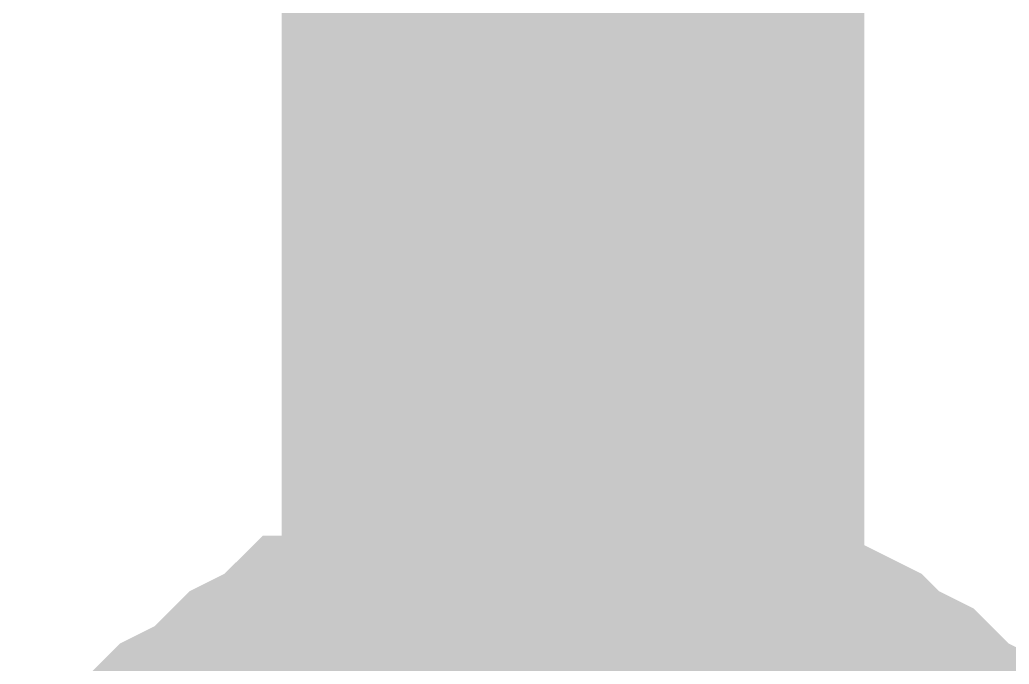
# Model space of a CAD drawing. Header units: inches. Extents: x 0 to 841, y 0 to 594.
# Drawn here: x 606.795 to 608.067, y 508.168 to 508.996 of the extents above; entities that cross this region are included whole.
import ezdxf

# ---------------------------------------------------------------- set-up
doc = ezdxf.new("R2010")
doc.units = ezdxf.units.IN
doc.layers.add('Sheet', color=255, linetype='Continuous')

msp = doc.modelspace()

# ---------------------------------------------------------------- linework, layer by layer
at = {"layer": 'Sheet'}
for points in [[(607.5062, 512.9898, 0.7493, 0.7493, 0), (607.5062, 507.4873, 0.7493, 0.7493, 0)], [(607.5062, 512.4957, 0.2997, 0.2997, 0), (607.5062, 507.4873, 0.2997, 0.2997, 0)], [(606.9447, 508.0039, 0.2997, 0.2997, 0), (606.9672, 508.0263, 0.2997, 0.2997, 0), (606.9896, 508.0488, 0.2997, 0.2997, 0), (607.0121, 508.0712, 0.2997, 0.2997, 0), (607.057, 508.0937, 0.2997, 0.2997, 0), (607.0795, 508.1162, 0.2997, 0.2997, 0), (607.1019, 508.1386, 0.2997, 0.2997, 0), (607.1468, 508.1611, 0.2997, 0.2997, 0), (607.1693, 508.1835, 0.2997, 0.2997, 0), (607.2142, 508.1835, 0.2997, 0.2997, 0), (607.2367, 508.206, 0.2997, 0.2997, 0), (607.2816, 508.206, 0.2997, 0.2997, 0), (607.304, 508.2284, 0.2997, 0.2997, 0), (607.349, 508.2284, 0.2997, 0.2997, 0), (607.3939, 508.2509, 0.2997, 0.2997, 0), (607.4163, 508.2509, 0.2997, 0.2997, 0), (607.4613, 508.2509, 0.2997, 0.2997, 0), (607.5062, 508.2509, 0.2997, 0.2997, 0)], [(606.9447, 508.0039, 0.2997, 0.2997, 0), (606.9672, 508.0263, 0.2997, 0.2997, 0), (606.9896, 508.0488, 0.2997, 0.2997, 0), (607.0121, 508.0712, 0.2997, 0.2997, 0), (607.057, 508.0937, 0.2997, 0.2997, 0), (607.0795, 508.1162, 0.2997, 0.2997, 0), (607.1019, 508.1386, 0.2997, 0.2997, 0), (607.1468, 508.1611, 0.2997, 0.2997, 0), (607.1693, 508.1835, 0.2997, 0.2997, 0), (607.2142, 508.1835, 0.2997, 0.2997, 0), (607.2367, 508.206, 0.2997, 0.2997, 0), (607.2816, 508.206, 0.2997, 0.2997, 0), (607.304, 508.2284, 0.2997, 0.2997, 0), (607.349, 508.2284, 0.2997, 0.2997, 0), (607.3939, 508.2509, 0.2997, 0.2997, 0), (607.4163, 508.2509, 0.2997, 0.2997, 0), (607.4613, 508.2509, 0.2997, 0.2997, 0), (607.5062, 508.2509, 0.2997, 0.2997, 0)], [(606.9447, 508.0039, 0.2997, 0.2997, 0), (606.9672, 508.0263, 0.2997, 0.2997, 0), (606.9896, 508.0488, 0.2997, 0.2997, 0), (607.0121, 508.0712, 0.2997, 0.2997, 0), (607.057, 508.0937, 0.2997, 0.2997, 0), (607.0795, 508.1162, 0.2997, 0.2997, 0), (607.1019, 508.1386, 0.2997, 0.2997, 0), (607.1468, 508.1611, 0.2997, 0.2997, 0), (607.1693, 508.1835, 0.2997, 0.2997, 0), (607.2142, 508.1835, 0.2997, 0.2997, 0), (607.2367, 508.206, 0.2997, 0.2997, 0), (607.2816, 508.206, 0.2997, 0.2997, 0), (607.304, 508.2284, 0.2997, 0.2997, 0), (607.349, 508.2284, 0.2997, 0.2997, 0), (607.3939, 508.2509, 0.2997, 0.2997, 0), (607.4163, 508.2509, 0.2997, 0.2997, 0), (607.4613, 508.2509, 0.2997, 0.2997, 0), (607.5062, 508.2509, 0.2997, 0.2997, 0)], [(606.9447, 508.0039, 0.2997, 0.2997, 0), (606.9672, 508.0263, 0.2997, 0.2997, 0), (606.9896, 508.0488, 0.2997, 0.2997, 0), (607.0121, 508.0712, 0.2997, 0.2997, 0), (607.057, 508.0937, 0.2997, 0.2997, 0), (607.0795, 508.1162, 0.2997, 0.2997, 0), (607.1019, 508.1386, 0.2997, 0.2997, 0), (607.1468, 508.1611, 0.2997, 0.2997, 0), (607.1693, 508.1835, 0.2997, 0.2997, 0), (607.2142, 508.1835, 0.2997, 0.2997, 0), (607.2367, 508.206, 0.2997, 0.2997, 0), (607.2816, 508.206, 0.2997, 0.2997, 0), (607.304, 508.2284, 0.2997, 0.2997, 0), (607.349, 508.2284, 0.2997, 0.2997, 0), (607.3939, 508.2509, 0.2997, 0.2997, 0), (607.4163, 508.2509, 0.2997, 0.2997, 0), (607.4613, 508.2509, 0.2997, 0.2997, 0), (607.5062, 508.2509, 0.2997, 0.2997, 0)], [(606.9447, 508.0039, 0.2997, 0.2997, 0), (606.9672, 508.0263, 0.2997, 0.2997, 0), (606.9896, 508.0488, 0.2997, 0.2997, 0), (607.0121, 508.0712, 0.2997, 0.2997, 0), (607.057, 508.0937, 0.2997, 0.2997, 0), (607.0795, 508.1162, 0.2997, 0.2997, 0), (607.1019, 508.1386, 0.2997, 0.2997, 0), (607.1468, 508.1611, 0.2997, 0.2997, 0), (607.1693, 508.1835, 0.2997, 0.2997, 0), (607.2142, 508.1835, 0.2997, 0.2997, 0), (607.2367, 508.206, 0.2997, 0.2997, 0), (607.2816, 508.206, 0.2997, 0.2997, 0), (607.304, 508.2284, 0.2997, 0.2997, 0), (607.349, 508.2284, 0.2997, 0.2997, 0), (607.3939, 508.2509, 0.2997, 0.2997, 0), (607.4163, 508.2509, 0.2997, 0.2997, 0), (607.4613, 508.2509, 0.2997, 0.2997, 0), (607.5062, 508.2509, 0.2997, 0.2997, 0)], [(606.9447, 508.0039, 0.2997, 0.2997, 0), (606.9672, 508.0263, 0.2997, 0.2997, 0), (606.9896, 508.0488, 0.2997, 0.2997, 0), (607.0121, 508.0712, 0.2997, 0.2997, 0), (607.057, 508.0937, 0.2997, 0.2997, 0), (607.0795, 508.1162, 0.2997, 0.2997, 0), (607.1019, 508.1386, 0.2997, 0.2997, 0), (607.1468, 508.1611, 0.2997, 0.2997, 0), (607.1693, 508.1835, 0.2997, 0.2997, 0), (607.2142, 508.1835, 0.2997, 0.2997, 0), (607.2367, 508.206, 0.2997, 0.2997, 0), (607.2816, 508.206, 0.2997, 0.2997, 0), (607.304, 508.2284, 0.2997, 0.2997, 0), (607.349, 508.2284, 0.2997, 0.2997, 0), (607.3939, 508.2509, 0.2997, 0.2997, 0), (607.4163, 508.2509, 0.2997, 0.2997, 0), (607.4613, 508.2509, 0.2997, 0.2997, 0), (607.5062, 508.2509, 0.2997, 0.2997, 0)], [(607.5062, 508.2509, 0.2997, 0.2997, 0), (607.5062, 508.2509, 0.2997, 0.2997, 0)], [(607.5062, 508.2509, 0.2997, 0.2997, 0), (607.5511, 508.2509, 0.2997, 0.2997, 0), (607.5735, 508.2509, 0.2997, 0.2997, 0), (607.6185, 508.2509, 0.2997, 0.2997, 0), (607.6634, 508.2284, 0.2997, 0.2997, 0), (607.6858, 508.2284, 0.2997, 0.2997, 0), (607.7307, 508.206, 0.2997, 0.2997, 0), (607.7532, 508.206, 0.2997, 0.2997, 0), (607.7981, 508.1835, 0.2997, 0.2997, 0), (607.8206, 508.1835, 0.2997, 0.2997, 0), (607.8655, 508.1611, 0.2997, 0.2997, 0), (607.888, 508.1386, 0.2997, 0.2997, 0), (607.9329, 508.1162, 0.2997, 0.2997, 0), (607.9553, 508.0937, 0.2997, 0.2997, 0), (607.9778, 508.0712, 0.2997, 0.2997, 0), (608.0227, 508.0488, 0.2997, 0.2997, 0), (608.0452, 508.0263, 0.2997, 0.2997, 0), (608.0676, 508.0039, 0.2997, 0.2997, 0)], [(607.5062, 508.2509, 0.2997, 0.2997, 0), (607.5062, 508.2509, 0.2997, 0.2997, 0)], [(607.5062, 508.2509, 0.2997, 0.2997, 0), (607.5511, 508.2509, 0.2997, 0.2997, 0), (607.5735, 508.2509, 0.2997, 0.2997, 0), (607.6185, 508.2509, 0.2997, 0.2997, 0), (607.6634, 508.2284, 0.2997, 0.2997, 0), (607.6858, 508.2284, 0.2997, 0.2997, 0), (607.7307, 508.206, 0.2997, 0.2997, 0), (607.7532, 508.206, 0.2997, 0.2997, 0), (607.7981, 508.1835, 0.2997, 0.2997, 0), (607.8206, 508.1835, 0.2997, 0.2997, 0), (607.8655, 508.1611, 0.2997, 0.2997, 0), (607.888, 508.1386, 0.2997, 0.2997, 0), (607.9329, 508.1162, 0.2997, 0.2997, 0), (607.9553, 508.0937, 0.2997, 0.2997, 0), (607.9778, 508.0712, 0.2997, 0.2997, 0), (608.0227, 508.0488, 0.2997, 0.2997, 0), (608.0452, 508.0263, 0.2997, 0.2997, 0), (608.0676, 508.0039, 0.2997, 0.2997, 0)], [(607.5062, 508.2509, 0.2997, 0.2997, 0), (607.5062, 508.2509, 0.2997, 0.2997, 0)], [(607.5062, 508.2509, 0.2997, 0.2997, 0), (607.5511, 508.2509, 0.2997, 0.2997, 0), (607.5735, 508.2509, 0.2997, 0.2997, 0), (607.6185, 508.2509, 0.2997, 0.2997, 0), (607.6634, 508.2284, 0.2997, 0.2997, 0), (607.6858, 508.2284, 0.2997, 0.2997, 0), (607.7307, 508.206, 0.2997, 0.2997, 0), (607.7532, 508.206, 0.2997, 0.2997, 0), (607.7981, 508.1835, 0.2997, 0.2997, 0), (607.8206, 508.1835, 0.2997, 0.2997, 0), (607.8655, 508.1611, 0.2997, 0.2997, 0), (607.888, 508.1386, 0.2997, 0.2997, 0), (607.9329, 508.1162, 0.2997, 0.2997, 0), (607.9553, 508.0937, 0.2997, 0.2997, 0), (607.9778, 508.0712, 0.2997, 0.2997, 0), (608.0227, 508.0488, 0.2997, 0.2997, 0), (608.0452, 508.0263, 0.2997, 0.2997, 0), (608.0676, 508.0039, 0.2997, 0.2997, 0)], [(607.5062, 508.2509, 0.2997, 0.2997, 0), (607.5062, 508.2509, 0.2997, 0.2997, 0)], [(607.5062, 508.2509, 0.2997, 0.2997, 0), (607.5511, 508.2509, 0.2997, 0.2997, 0), (607.5735, 508.2509, 0.2997, 0.2997, 0), (607.6185, 508.2509, 0.2997, 0.2997, 0), (607.6634, 508.2284, 0.2997, 0.2997, 0), (607.6858, 508.2284, 0.2997, 0.2997, 0), (607.7307, 508.206, 0.2997, 0.2997, 0), (607.7532, 508.206, 0.2997, 0.2997, 0), (607.7981, 508.1835, 0.2997, 0.2997, 0), (607.8206, 508.1835, 0.2997, 0.2997, 0), (607.8655, 508.1611, 0.2997, 0.2997, 0), (607.888, 508.1386, 0.2997, 0.2997, 0), (607.9329, 508.1162, 0.2997, 0.2997, 0), (607.9553, 508.0937, 0.2997, 0.2997, 0), (607.9778, 508.0712, 0.2997, 0.2997, 0), (608.0227, 508.0488, 0.2997, 0.2997, 0), (608.0452, 508.0263, 0.2997, 0.2997, 0), (608.0676, 508.0039, 0.2997, 0.2997, 0)], [(607.5062, 508.2509, 0.2997, 0.2997, 0), (607.5062, 508.2509, 0.2997, 0.2997, 0)], [(607.5062, 508.2509, 0.2997, 0.2997, 0), (607.5511, 508.2509, 0.2997, 0.2997, 0), (607.5735, 508.2509, 0.2997, 0.2997, 0), (607.6185, 508.2509, 0.2997, 0.2997, 0), (607.6634, 508.2284, 0.2997, 0.2997, 0), (607.6858, 508.2284, 0.2997, 0.2997, 0), (607.7307, 508.206, 0.2997, 0.2997, 0), (607.7532, 508.206, 0.2997, 0.2997, 0), (607.7981, 508.1835, 0.2997, 0.2997, 0), (607.8206, 508.1835, 0.2997, 0.2997, 0), (607.8655, 508.1611, 0.2997, 0.2997, 0), (607.888, 508.1386, 0.2997, 0.2997, 0), (607.9329, 508.1162, 0.2997, 0.2997, 0), (607.9553, 508.0937, 0.2997, 0.2997, 0), (607.9778, 508.0712, 0.2997, 0.2997, 0), (608.0227, 508.0488, 0.2997, 0.2997, 0), (608.0452, 508.0263, 0.2997, 0.2997, 0), (608.0676, 508.0039, 0.2997, 0.2997, 0)], [(607.5062, 508.2509, 0.2997, 0.2997, 0), (607.5062, 508.2509, 0.2997, 0.2997, 0)], [(607.5062, 508.2509, 0.2997, 0.2997, 0), (607.5511, 508.2509, 0.2997, 0.2997, 0), (607.5735, 508.2509, 0.2997, 0.2997, 0), (607.6185, 508.2509, 0.2997, 0.2997, 0), (607.6634, 508.2284, 0.2997, 0.2997, 0), (607.6858, 508.2284, 0.2997, 0.2997, 0), (607.7307, 508.206, 0.2997, 0.2997, 0), (607.7532, 508.206, 0.2997, 0.2997, 0), (607.7981, 508.1835, 0.2997, 0.2997, 0), (607.8206, 508.1835, 0.2997, 0.2997, 0), (607.8655, 508.1611, 0.2997, 0.2997, 0), (607.888, 508.1386, 0.2997, 0.2997, 0), (607.9329, 508.1162, 0.2997, 0.2997, 0), (607.9553, 508.0937, 0.2997, 0.2997, 0), (607.9778, 508.0712, 0.2997, 0.2997, 0), (608.0227, 508.0488, 0.2997, 0.2997, 0), (608.0452, 508.0263, 0.2997, 0.2997, 0), (608.0676, 508.0039, 0.2997, 0.2997, 0)], [(607.0795, 508.1162, 0.0991, 0.0991, 0), (607.1019, 508.1386, 0.0991, 0.0991, 0), (607.1468, 508.1611, 0.0991, 0.0991, 0), (607.1693, 508.1835, 0.0991, 0.0991, 0), (607.2142, 508.1835, 0.0991, 0.0991, 0), (607.2367, 508.206, 0.0991, 0.0991, 0), (607.2816, 508.206, 0.0991, 0.0991, 0), (607.304, 508.2284, 0.0991, 0.0991, 0), (607.349, 508.2284, 0.0991, 0.0991, 0), (607.3939, 508.2509, 0.0991, 0.0991, 0), (607.4163, 508.2509, 0.0991, 0.0991, 0), (607.4613, 508.2509, 0.0991, 0.0991, 0), (607.5062, 508.2509, 0.0991, 0.0991, 0)], [(607.0795, 508.1162, 0.0991, 0.0991, 0), (607.1019, 508.1386, 0.0991, 0.0991, 0), (607.1468, 508.1611, 0.0991, 0.0991, 0), (607.1693, 508.1835, 0.0991, 0.0991, 0), (607.2142, 508.1835, 0.0991, 0.0991, 0), (607.2367, 508.206, 0.0991, 0.0991, 0), (607.2816, 508.206, 0.0991, 0.0991, 0), (607.304, 508.2284, 0.0991, 0.0991, 0), (607.349, 508.2284, 0.0991, 0.0991, 0), (607.3939, 508.2509, 0.0991, 0.0991, 0), (607.4163, 508.2509, 0.0991, 0.0991, 0), (607.4613, 508.2509, 0.0991, 0.0991, 0), (607.5062, 508.2509, 0.0991, 0.0991, 0)], [(607.0795, 508.1162, 0.0991, 0.0991, 0), (607.1019, 508.1386, 0.0991, 0.0991, 0), (607.1468, 508.1611, 0.0991, 0.0991, 0), (607.1693, 508.1835, 0.0991, 0.0991, 0), (607.2142, 508.1835, 0.0991, 0.0991, 0), (607.2367, 508.206, 0.0991, 0.0991, 0), (607.2816, 508.206, 0.0991, 0.0991, 0), (607.304, 508.2284, 0.0991, 0.0991, 0), (607.349, 508.2284, 0.0991, 0.0991, 0), (607.3939, 508.2509, 0.0991, 0.0991, 0), (607.4163, 508.2509, 0.0991, 0.0991, 0), (607.4613, 508.2509, 0.0991, 0.0991, 0), (607.5062, 508.2509, 0.0991, 0.0991, 0)], [(607.0795, 508.1162, 0.0991, 0.0991, 0), (607.1019, 508.1386, 0.0991, 0.0991, 0), (607.1468, 508.1611, 0.0991, 0.0991, 0), (607.1693, 508.1835, 0.0991, 0.0991, 0), (607.2142, 508.1835, 0.0991, 0.0991, 0), (607.2367, 508.206, 0.0991, 0.0991, 0), (607.2816, 508.206, 0.0991, 0.0991, 0), (607.304, 508.2284, 0.0991, 0.0991, 0), (607.349, 508.2284, 0.0991, 0.0991, 0), (607.3939, 508.2509, 0.0991, 0.0991, 0), (607.4163, 508.2509, 0.0991, 0.0991, 0), (607.4613, 508.2509, 0.0991, 0.0991, 0), (607.5062, 508.2509, 0.0991, 0.0991, 0)], [(607.0795, 508.1162, 0.0991, 0.0991, 0), (607.1019, 508.1386, 0.0991, 0.0991, 0), (607.1468, 508.1611, 0.0991, 0.0991, 0), (607.1693, 508.1835, 0.0991, 0.0991, 0), (607.2142, 508.1835, 0.0991, 0.0991, 0), (607.2367, 508.206, 0.0991, 0.0991, 0), (607.2816, 508.206, 0.0991, 0.0991, 0), (607.304, 508.2284, 0.0991, 0.0991, 0), (607.349, 508.2284, 0.0991, 0.0991, 0), (607.3939, 508.2509, 0.0991, 0.0991, 0), (607.4163, 508.2509, 0.0991, 0.0991, 0), (607.4613, 508.2509, 0.0991, 0.0991, 0), (607.5062, 508.2509, 0.0991, 0.0991, 0)], [(607.0795, 508.1162, 0.0991, 0.0991, 0), (607.1019, 508.1386, 0.0991, 0.0991, 0), (607.1468, 508.1611, 0.0991, 0.0991, 0), (607.1693, 508.1835, 0.0991, 0.0991, 0), (607.2142, 508.1835, 0.0991, 0.0991, 0), (607.2367, 508.206, 0.0991, 0.0991, 0), (607.2816, 508.206, 0.0991, 0.0991, 0), (607.304, 508.2284, 0.0991, 0.0991, 0), (607.349, 508.2284, 0.0991, 0.0991, 0), (607.3939, 508.2509, 0.0991, 0.0991, 0), (607.4163, 508.2509, 0.0991, 0.0991, 0), (607.4613, 508.2509, 0.0991, 0.0991, 0), (607.5062, 508.2509, 0.0991, 0.0991, 0)], [(607.5062, 508.2509, 0.0991, 0.0991, 0), (607.5062, 508.2509, 0.0991, 0.0991, 0)], [(607.5062, 508.2509, 0.0991, 0.0991, 0), (607.5511, 508.2509, 0.0991, 0.0991, 0), (607.5735, 508.2509, 0.0991, 0.0991, 0), (607.6185, 508.2509, 0.0991, 0.0991, 0), (607.6634, 508.2284, 0.0991, 0.0991, 0), (607.6858, 508.2284, 0.0991, 0.0991, 0), (607.7307, 508.206, 0.0991, 0.0991, 0), (607.7532, 508.206, 0.0991, 0.0991, 0), (607.7981, 508.1835, 0.0991, 0.0991, 0), (607.8206, 508.1835, 0.0991, 0.0991, 0), (607.8655, 508.1611, 0.0991, 0.0991, 0), (607.888, 508.1386, 0.0991, 0.0991, 0), (607.9329, 508.1162, 0.0991, 0.0991, 0), (607.9553, 508.0937, 0.0991, 0.0991, 0), (607.9778, 508.0712, 0.0991, 0.0991, 0), (608.0227, 508.0488, 0.0991, 0.0991, 0), (608.0452, 508.0263, 0.0991, 0.0991, 0), (608.0676, 508.0039, 0.0991, 0.0991, 0), (608.0901, 507.9814, 0.0991, 0.0991, 0), (608.1125, 507.9365, 0.0991, 0.0991, 0), (608.135, 507.914, 0.0991, 0.0991, 0)], [(607.5062, 508.2509, 0.0991, 0.0991, 0), (607.5062, 508.2509, 0.0991, 0.0991, 0)], [(607.5062, 508.2509, 0.0991, 0.0991, 0), (607.5511, 508.2509, 0.0991, 0.0991, 0), (607.5735, 508.2509, 0.0991, 0.0991, 0), (607.6185, 508.2509, 0.0991, 0.0991, 0), (607.6634, 508.2284, 0.0991, 0.0991, 0), (607.6858, 508.2284, 0.0991, 0.0991, 0), (607.7307, 508.206, 0.0991, 0.0991, 0), (607.7532, 508.206, 0.0991, 0.0991, 0), (607.7981, 508.1835, 0.0991, 0.0991, 0), (607.8206, 508.1835, 0.0991, 0.0991, 0), (607.8655, 508.1611, 0.0991, 0.0991, 0), (607.888, 508.1386, 0.0991, 0.0991, 0), (607.9329, 508.1162, 0.0991, 0.0991, 0), (607.9553, 508.0937, 0.0991, 0.0991, 0), (607.9778, 508.0712, 0.0991, 0.0991, 0), (608.0227, 508.0488, 0.0991, 0.0991, 0), (608.0452, 508.0263, 0.0991, 0.0991, 0), (608.0676, 508.0039, 0.0991, 0.0991, 0), (608.0901, 507.9814, 0.0991, 0.0991, 0), (608.1125, 507.9365, 0.0991, 0.0991, 0), (608.135, 507.914, 0.0991, 0.0991, 0)], [(607.5062, 508.2509, 0.0991, 0.0991, 0), (607.5062, 508.2509, 0.0991, 0.0991, 0)], [(607.5062, 508.2509, 0.0991, 0.0991, 0), (607.5511, 508.2509, 0.0991, 0.0991, 0), (607.5735, 508.2509, 0.0991, 0.0991, 0), (607.6185, 508.2509, 0.0991, 0.0991, 0), (607.6634, 508.2284, 0.0991, 0.0991, 0), (607.6858, 508.2284, 0.0991, 0.0991, 0), (607.7307, 508.206, 0.0991, 0.0991, 0), (607.7532, 508.206, 0.0991, 0.0991, 0), (607.7981, 508.1835, 0.0991, 0.0991, 0), (607.8206, 508.1835, 0.0991, 0.0991, 0), (607.8655, 508.1611, 0.0991, 0.0991, 0), (607.888, 508.1386, 0.0991, 0.0991, 0), (607.9329, 508.1162, 0.0991, 0.0991, 0), (607.9553, 508.0937, 0.0991, 0.0991, 0), (607.9778, 508.0712, 0.0991, 0.0991, 0), (608.0227, 508.0488, 0.0991, 0.0991, 0), (608.0452, 508.0263, 0.0991, 0.0991, 0), (608.0676, 508.0039, 0.0991, 0.0991, 0), (608.0901, 507.9814, 0.0991, 0.0991, 0), (608.1125, 507.9365, 0.0991, 0.0991, 0), (608.135, 507.914, 0.0991, 0.0991, 0)], [(607.5062, 508.2509, 0.0991, 0.0991, 0), (607.5062, 508.2509, 0.0991, 0.0991, 0)], [(607.5062, 508.2509, 0.0991, 0.0991, 0), (607.5511, 508.2509, 0.0991, 0.0991, 0), (607.5735, 508.2509, 0.0991, 0.0991, 0), (607.6185, 508.2509, 0.0991, 0.0991, 0), (607.6634, 508.2284, 0.0991, 0.0991, 0), (607.6858, 508.2284, 0.0991, 0.0991, 0), (607.7307, 508.206, 0.0991, 0.0991, 0), (607.7532, 508.206, 0.0991, 0.0991, 0), (607.7981, 508.1835, 0.0991, 0.0991, 0), (607.8206, 508.1835, 0.0991, 0.0991, 0), (607.8655, 508.1611, 0.0991, 0.0991, 0), (607.888, 508.1386, 0.0991, 0.0991, 0), (607.9329, 508.1162, 0.0991, 0.0991, 0), (607.9553, 508.0937, 0.0991, 0.0991, 0), (607.9778, 508.0712, 0.0991, 0.0991, 0), (608.0227, 508.0488, 0.0991, 0.0991, 0), (608.0452, 508.0263, 0.0991, 0.0991, 0), (608.0676, 508.0039, 0.0991, 0.0991, 0), (608.0901, 507.9814, 0.0991, 0.0991, 0), (608.1125, 507.9365, 0.0991, 0.0991, 0), (608.135, 507.914, 0.0991, 0.0991, 0)], [(607.5062, 508.2509, 0.0991, 0.0991, 0), (607.5062, 508.2509, 0.0991, 0.0991, 0)], [(607.5062, 508.2509, 0.0991, 0.0991, 0), (607.5511, 508.2509, 0.0991, 0.0991, 0), (607.5735, 508.2509, 0.0991, 0.0991, 0), (607.6185, 508.2509, 0.0991, 0.0991, 0), (607.6634, 508.2284, 0.0991, 0.0991, 0), (607.6858, 508.2284, 0.0991, 0.0991, 0), (607.7307, 508.206, 0.0991, 0.0991, 0), (607.7532, 508.206, 0.0991, 0.0991, 0), (607.7981, 508.1835, 0.0991, 0.0991, 0), (607.8206, 508.1835, 0.0991, 0.0991, 0), (607.8655, 508.1611, 0.0991, 0.0991, 0), (607.888, 508.1386, 0.0991, 0.0991, 0), (607.9329, 508.1162, 0.0991, 0.0991, 0), (607.9553, 508.0937, 0.0991, 0.0991, 0), (607.9778, 508.0712, 0.0991, 0.0991, 0), (608.0227, 508.0488, 0.0991, 0.0991, 0), (608.0452, 508.0263, 0.0991, 0.0991, 0), (608.0676, 508.0039, 0.0991, 0.0991, 0), (608.0901, 507.9814, 0.0991, 0.0991, 0), (608.1125, 507.9365, 0.0991, 0.0991, 0), (608.135, 507.914, 0.0991, 0.0991, 0)], [(607.5062, 508.2509, 0.0991, 0.0991, 0), (607.5062, 508.2509, 0.0991, 0.0991, 0)], [(607.5062, 508.2509, 0.0991, 0.0991, 0), (607.5511, 508.2509, 0.0991, 0.0991, 0), (607.5735, 508.2509, 0.0991, 0.0991, 0), (607.6185, 508.2509, 0.0991, 0.0991, 0), (607.6634, 508.2284, 0.0991, 0.0991, 0), (607.6858, 508.2284, 0.0991, 0.0991, 0), (607.7307, 508.206, 0.0991, 0.0991, 0), (607.7532, 508.206, 0.0991, 0.0991, 0), (607.7981, 508.1835, 0.0991, 0.0991, 0), (607.8206, 508.1835, 0.0991, 0.0991, 0), (607.8655, 508.1611, 0.0991, 0.0991, 0), (607.888, 508.1386, 0.0991, 0.0991, 0), (607.9329, 508.1162, 0.0991, 0.0991, 0), (607.9553, 508.0937, 0.0991, 0.0991, 0), (607.9778, 508.0712, 0.0991, 0.0991, 0), (608.0227, 508.0488, 0.0991, 0.0991, 0), (608.0452, 508.0263, 0.0991, 0.0991, 0), (608.0676, 508.0039, 0.0991, 0.0991, 0), (608.0901, 507.9814, 0.0991, 0.0991, 0), (608.1125, 507.9365, 0.0991, 0.0991, 0), (608.135, 507.914, 0.0991, 0.0991, 0)]]:
    msp.add_lwpolyline(points, format="xyseb", dxfattribs=at)

doc.saveas('drawing.dxf')
